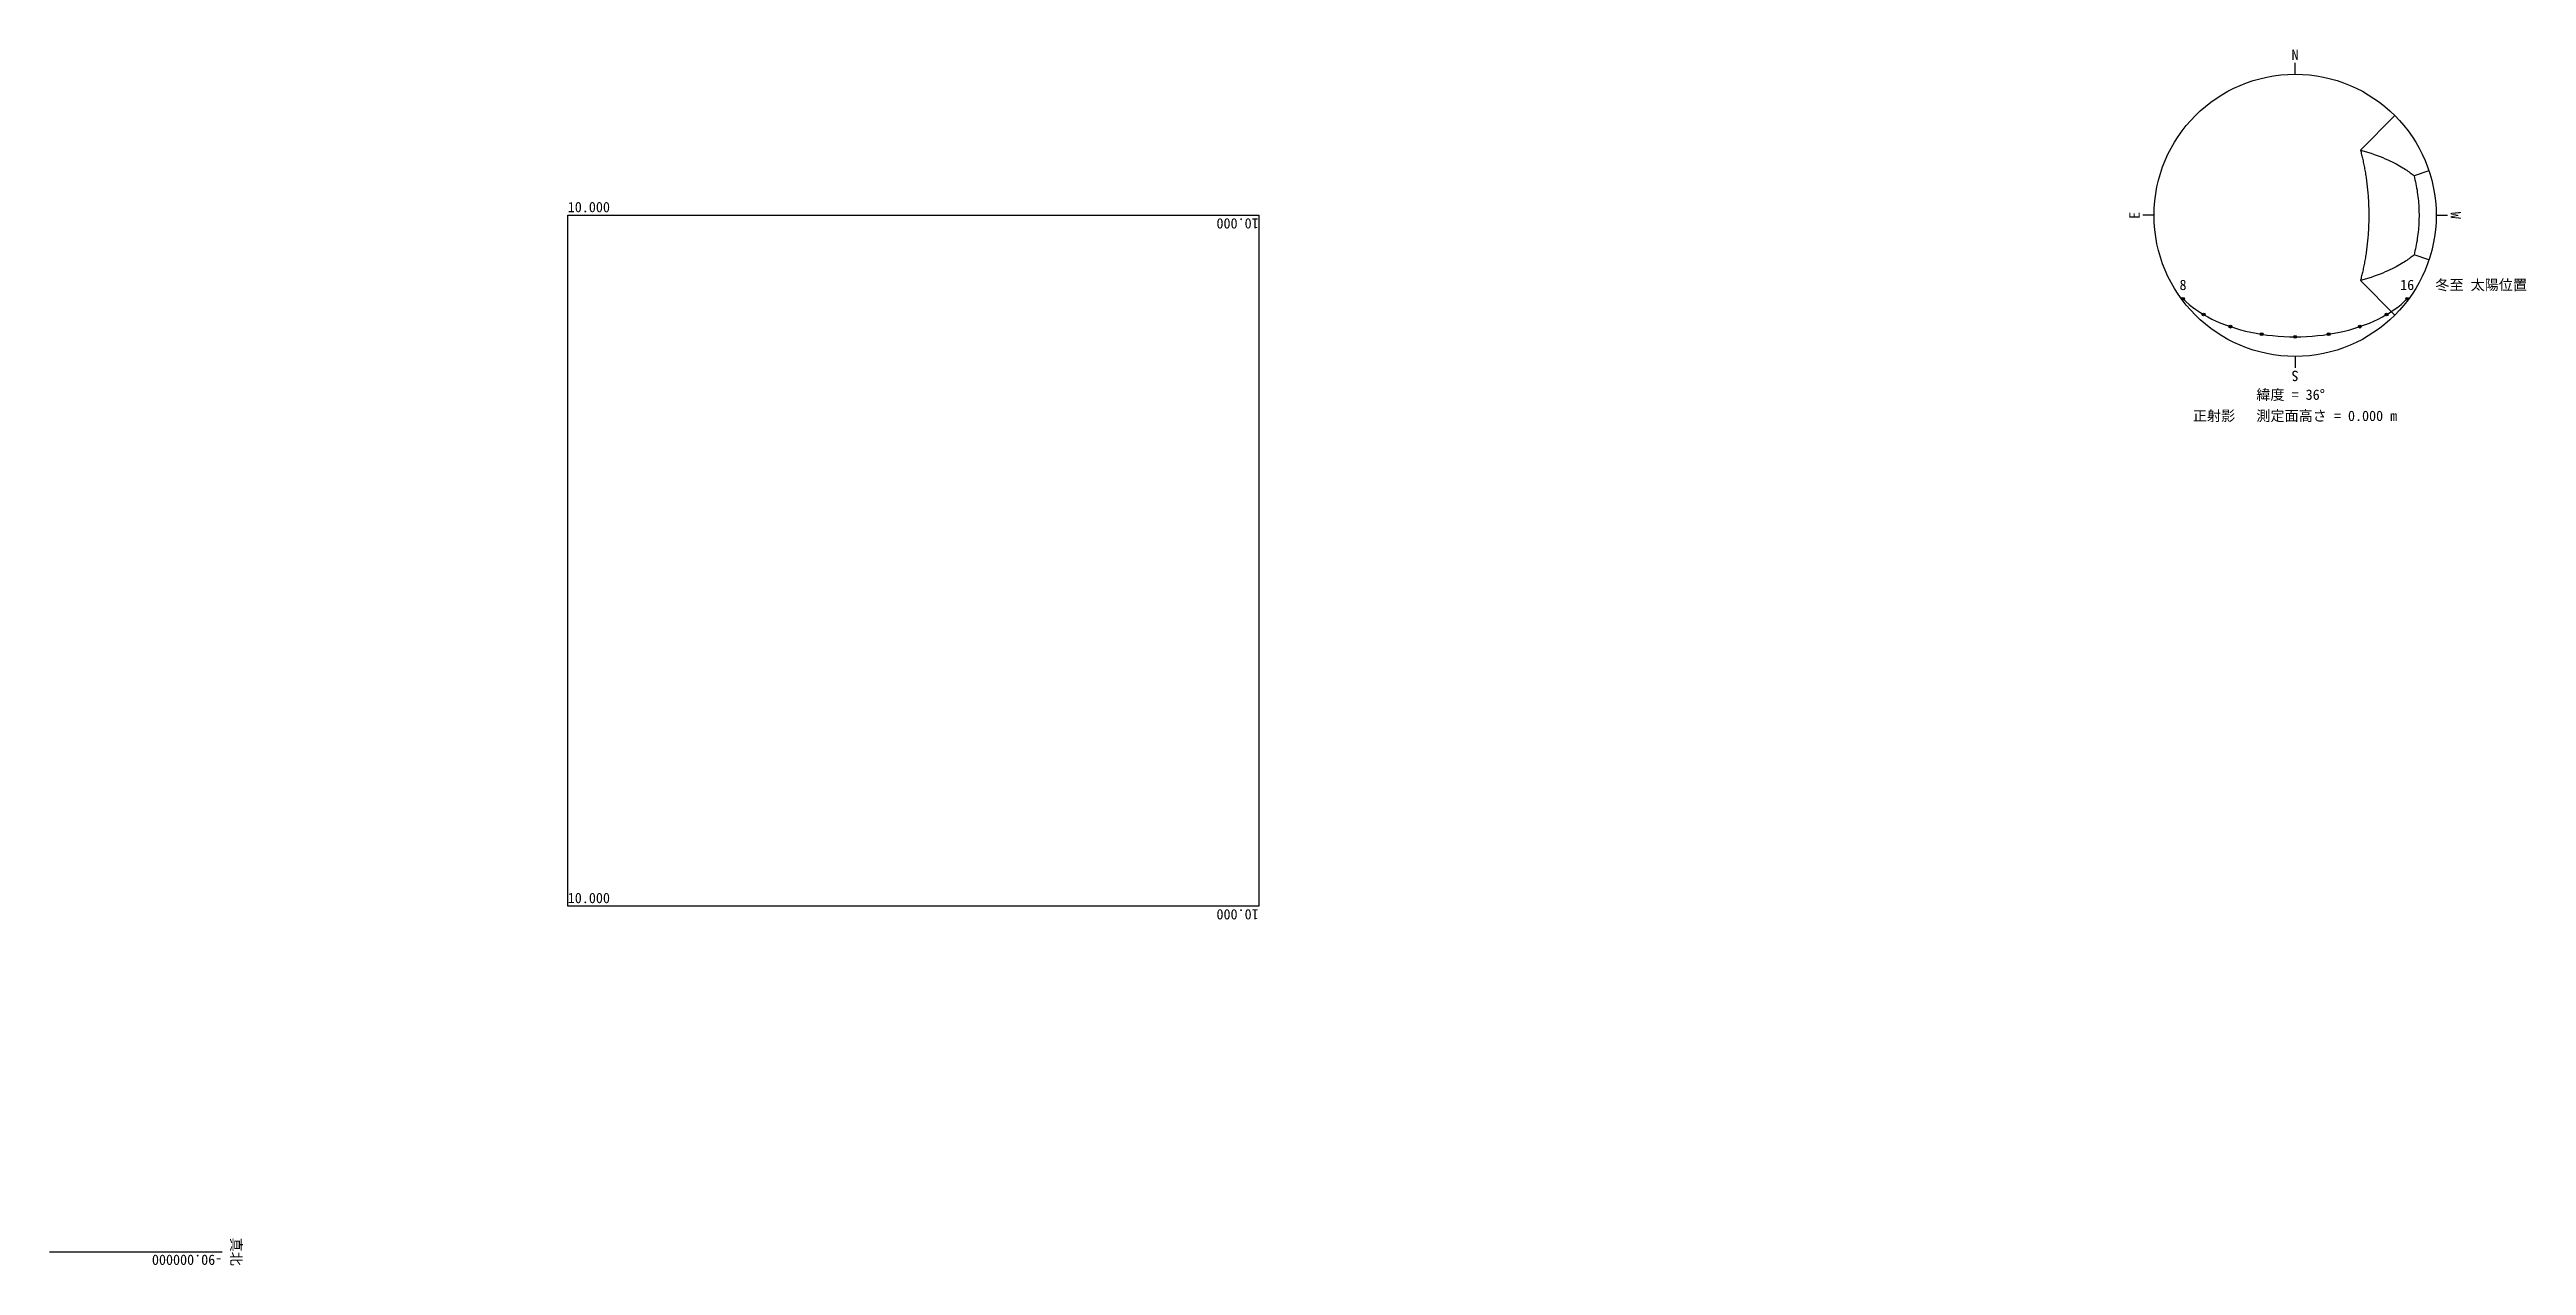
# Model space of a CAD drawing. Units: millimetres at full size, sheet at 1:100. Extents: x -18612 to 25284, y -15978 to 5571.
import ezdxf
from ezdxf.enums import TextEntityAlignment as Align

# ---------------------------------------------------------------- set-up
doc = ezdxf.new("R2010")
doc.units = ezdxf.units.MM
doc.header["$LTSCALE"] = 100
doc.header["$PDMODE"] = 32
doc.header["$PDSIZE"] = 50
doc.layers.add('0-0', color=6, linetype='Continuous')
doc.styles.add('ＭＳ ゴシック', font='')
doc.styles.get('ＭＳ ゴシック').set_extended_font_data('MS Gothic')

msp = doc.modelspace()

# ---------------------------------------------------------------- linework, layer by layer
at = {"layer": '0-0', "color": 7}
for p, q in [((21183.7, 5132.7), (21183.7, 5332.7)), ((23555.4, 3423.2), (23290.9, 3335.1)), ((18683.7, 2632.7), (18483.7, 2632.7)), ((23683.7, 2632.7), (23883.7, 2632.7)), ((23555.4, 1842.1), (23290.9, 1930.2)), ((22951.4, 864.9), (22340.8, 1475.5)), ((21183.7, 132.7), (21183.7, -67.3)), ((-18612.2, -15734.7), (-15551, -15734.7))]:
    msp.add_line(p, q, dxfattribs=at)
for points in [[(22951.4, 4400.4), (22340.8, 3789.8), (22346.2, 3769.7), (22351.6, 3749.3), (22356.9, 3728.6), (22362.2, 3707.6), (22367.4, 3686.3), (22372.6, 3664.8), (22377.7, 3643), (22382.7, 3620.9), (22387.7, 3598.5), (22392.6, 3575.9), (22397.4, 3552.9), (22402.1, 3529.8), (22406.8, 3506.3), (22411.3, 3482.6), (22415.8, 3458.6), (22420.1, 3434.3), (22424.4, 3409.8), (22428.5, 3385), (22432.6, 3360), (22436.5, 3334.8), (22440.3, 3309.3), (22444, 3283.6), (22447.6, 3257.7), (22451.1, 3231.5), (22454.4, 3205.2), (22457.6, 3178.6), (22460.6, 3151.8), (22463.5, 3124.9), (22466.3, 3097.8), (22468.9, 3070.5), (22471.4, 3043), (22473.7, 3015.4), (22475.8, 2987.6), (22477.8, 2959.7), (22479.7, 2931.7), (22481.4, 2903.6), (22482.9, 2875.4), (22484.2, 2847)], [(22340.8, 3789.8), (22406.6, 3771.2), (22469.1, 3752.3), (22528.6, 3733), (22585, 3713.7), (22638.5, 3694.3), (22689.1, 3674.8), (22736.9, 3655.5), (22782.1, 3636.3), (22824.9, 3617.4), (22865.2, 3598.6), (22903.3, 3580.2), (22939.2, 3562), (22973.1, 3544.2), (23005.1, 3526.8), (23035.3, 3509.7), (23063.8, 3493), (23090.7, 3476.7), (23116.1, 3460.8), (23140.1, 3445.3), (23162.8, 3430.2), (23184.2, 3415.5), (23204.5, 3401.1), (23223.7, 3387.2), (23241.9, 3373.6), (23259.1, 3360.4), (23275.4, 3347.6), (23290.9, 3335.1)], [(23290.9, 3335.1), (23299.7, 3299.9), (23308.1, 3264.2), (23316.1, 3228.2), (23323.7, 3191.8), (23330.9, 3154.9), (23337.6, 3117.8), (23343.9, 3080.3), (23349.6, 3042.4), (23354.9, 3004.3), (23359.7, 2965.9), (23364, 2927.3), (23367.8, 2888.5), (23371.1, 2849.4), (23373.8, 2810.2), (23376, 2770.9), (23377.6, 2731.5), (23378.7, 2692), (23379.3, 2652.4), (23379.3, 2612.9), (23378.7, 2573.3), (23377.6, 2533.8), (23376, 2494.4), (23373.8, 2455.1), (23371.1, 2415.9), (23367.8, 2376.9), (23364, 2338), (23359.7, 2299.4), (23354.9, 2261), (23349.6, 2222.9), (23343.9, 2185), (23337.6, 2147.5), (23330.9, 2110.4), (23323.7, 2073.5), (23316.1, 2037.1), (23308.1, 2001.1), (23299.7, 1965.4), (23290.9, 1930.2)], [(22484.2, 2847), (22485.4, 2818.6), (22486.5, 2790.1), (22487.3, 2761.6), (22488, 2733), (22488.5, 2704.3), (22488.9, 2675.7), (22489, 2647), (22489, 2618.3), (22488.9, 2589.6), (22488.5, 2561), (22488, 2532.3), (22487.3, 2503.7), (22486.5, 2475.2), (22485.4, 2446.7), (22484.2, 2418.3), (22482.9, 2389.9), (22481.4, 2361.7), (22479.7, 2333.6), (22477.8, 2305.6), (22475.8, 2277.7), (22473.7, 2249.9), (22471.4, 2222.3), (22468.9, 2194.8), (22466.3, 2167.5), (22463.5, 2140.4), (22460.6, 2113.5), (22457.6, 2086.7), (22454.4, 2060.1), (22451.1, 2033.8), (22447.6, 2007.6), (22444, 1981.7), (22440.3, 1956), (22436.5, 1930.5), (22432.6, 1905.3), (22428.5, 1880.3), (22424.4, 1855.5), (22420.1, 1831), (22415.8, 1806.7), (22411.3, 1782.8)], [(23290.9, 1930.2), (23275.4, 1917.7), (23259.1, 1904.9), (23241.9, 1891.7), (23223.7, 1878.1), (23204.5, 1864.2), (23184.2, 1849.8), (23162.8, 1835.1), (23140.1, 1820), (23116.1, 1804.5), (23090.7, 1788.6), (23063.8, 1772.3), (23035.3, 1755.6), (23005.1, 1738.5), (22973.1, 1721.1), (22939.2, 1703.3), (22903.3, 1685.1), (22865.2, 1666.7), (22824.9, 1647.9), (22782.1, 1629), (22736.9, 1609.8), (22689.1, 1590.5), (22638.5, 1571.1), (22585, 1551.6), (22528.6, 1532.3), (22469.1, 1513.1), (22406.6, 1494.1), (22340.8, 1475.5)], [(22411.3, 1782.8), (22406.8, 1759), (22402.1, 1735.6), (22397.4, 1712.4), (22392.6, 1689.4), (22387.7, 1666.8), (22382.7, 1644.4), (22377.7, 1622.3), (22372.6, 1600.5), (22367.4, 1579), (22362.2, 1557.7), (22356.9, 1536.7), (22351.6, 1516), (22346.2, 1495.6), (22340.8, 1475.5)]]:
    msp.add_lwpolyline(points, dxfattribs=at)
msp.add_lwpolyline([(-9428.6, 2632.7), (2816.3, 2632.7), (2816.3, -9612.2), (-9428.6, -9612.2)], close=True, dxfattribs=at)
at = {"layer": '0-0'}
for points in [[(19197.4, 1153.7), (19249.3, 1103.5), (19304.9, 1054.5), (19364.1, 1007.1), (19426.7, 961.2), (19492.7, 917), (19561.9, 874.5)], [(22805.4, 874.5), (22874.6, 917), (22940.6, 961.2), (23003.2, 1007.1), (23062.4, 1054.5), (23118, 1103.5), (23169.9, 1153.7)], [(19561.9, 874.5), (19634.2, 833.9), (19709.4, 795.1), (19787.5, 758.3), (19868.2, 723.5), (19951.4, 690.8), (20036.9, 660.3)], [(20036.9, 660.3), (20124.6, 632), (20214.4, 606), (20306, 582.3), (20399.2, 561), (20494, 542.1), (20590.1, 525.6)], [(20590.1, 525.6), (20687.3, 511.6), (20785.4, 500.2), (20884.3, 491.2), (20983.8, 484.8), (21083.6, 481), (21183.7, 479.7)], [(21183.7, 479.7), (21283.7, 481), (21383.6, 484.8), (21483, 491.2), (21581.9, 500.2), (21680.1, 511.6), (21777.3, 525.6)], [(21777.3, 525.6), (21873.3, 542.1), (21968.1, 561), (22061.4, 582.3), (22153, 606), (22242.7, 632), (22330.4, 660.3)], [(22330.4, 660.3), (22416, 690.8), (22499.2, 723.5), (22579.9, 758.3), (22657.9, 795.1), (22733.2, 833.9), (22805.4, 874.5)]]:
    msp.add_lwpolyline(points, dxfattribs=at)
at = {"layer": '0-0', "color": 7}
msp.add_circle((21183.7, 2632.7), 2500, dxfattribs=at)
at = {"layer": '0-0'}
for p in [(19197.4, 1153.7), (19561.9, 874.5), (22805.4, 874.5), (23169.9, 1153.7), (20036.9, 660.3), (20590.1, 525.6), (21183.7, 479.7), (21777.3, 525.6), (22330.4, 660.3)]:
    msp.add_point(p, dxfattribs=at)

# ---------------------------------------------------------------- texts
at = {"layer": '0-0', "color": 4, "style": 'ＭＳ ゴシック'}
for s, p in [('N', (21121.2, 5332.7)), ('8', (19134.9, 1253.7)), ('16 \u3000冬至 太陽位置', (23044.9, 1253.7)), ('緯度 = 36°', (20496.2, -692.3)), ('正射影 \u3000測定面高さ = 0.000 m', (19371.2, -1067.3))]:
    msp.add_text(s, height=183.3, dxfattribs=at).set_placement(p, align=Align.BOTTOM_LEFT)
at = {"layer": '0-0', "color": 2, "style": 'ＭＳ ゴシック'}
for p in [(-9428.6, 2632.7), (-9428.6, -9612.2)]:
    msp.add_text('10.000', height=183.3, dxfattribs=at).set_placement(p, align=Align.BOTTOM_LEFT)
at = {"layer": '0-0', "color": 4, "style": 'ＭＳ ゴシック'}
for s, rotation, p in [('E', 90, (18483.7, 2570.2)), ('W', 270, (23883.7, 2695.2)), ('S', 180, (21246.2, -67.3))]:
    msp.add_text(s, height=183.3, rotation=rotation, dxfattribs=at).set_placement(p, align=Align.BOTTOM_LEFT)
at = {"layer": '0-0', "color": 2, "style": 'ＭＳ ゴシック'}
for p in [(2816.3, 2632.7), (2816.3, -9612.2)]:
    msp.add_text('10.000', height=183.3, rotation=180, dxfattribs=at).set_placement(p, align=Align.BOTTOM_LEFT)
at = {"layer": '0-0', "style": 'ＭＳ ゴシック'}
for s, rotation, p in [('-90.000000', 180, (-15551, -15734.7)), ('真北', 270, (-15451, -15484.7))]:
    msp.add_text(s, height=183.3, rotation=rotation, dxfattribs=at).set_placement(p, align=Align.BOTTOM_LEFT)

doc.saveas('drawing.dxf')
